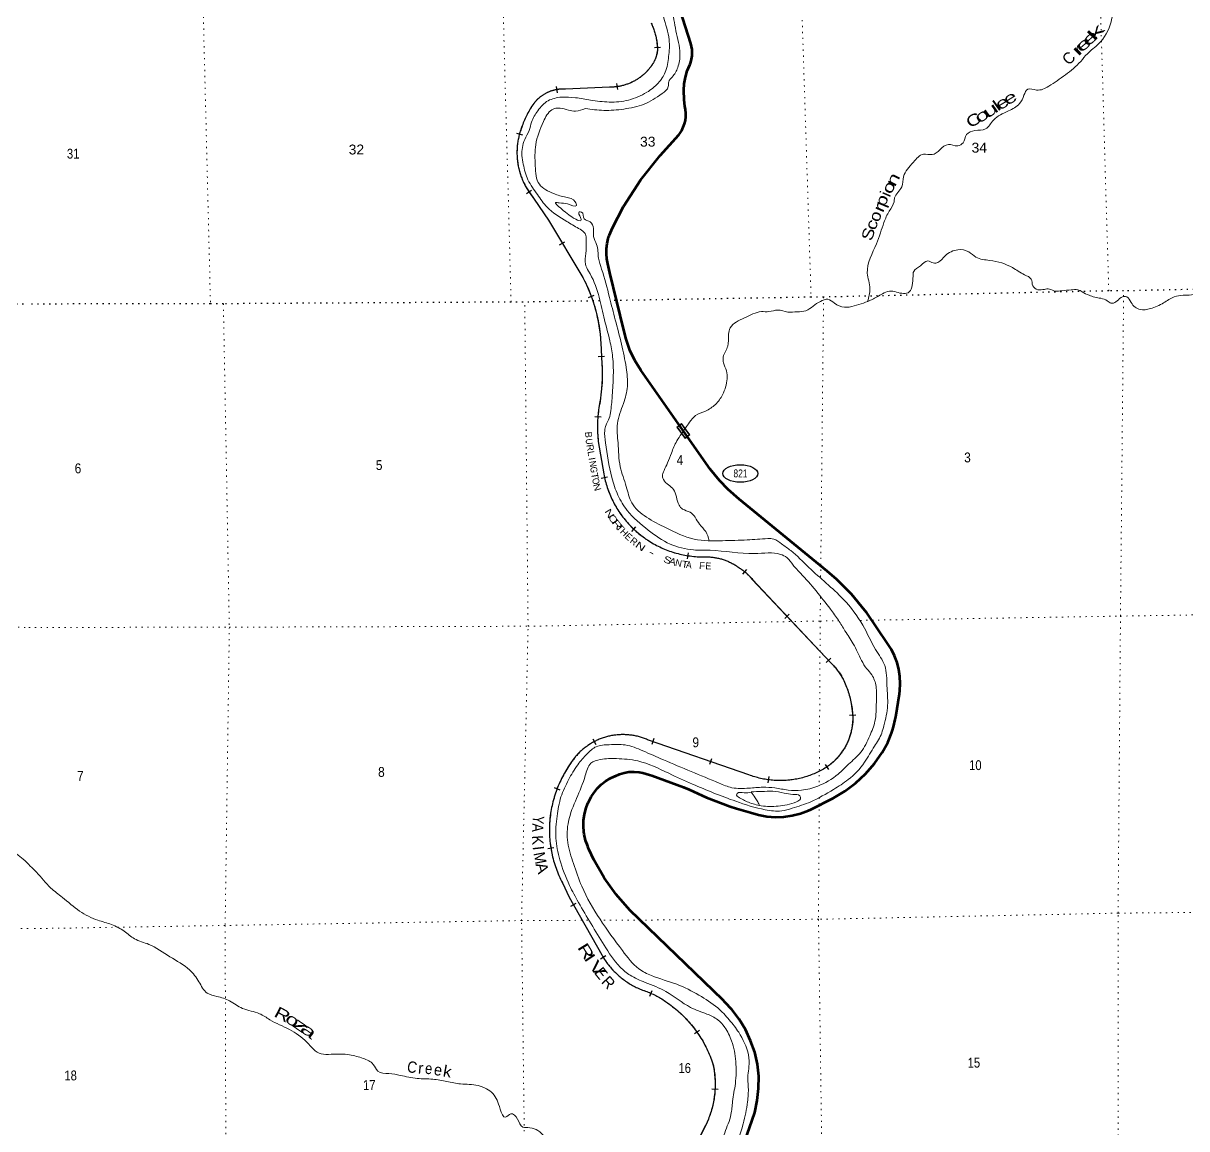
# Model space of a CAD drawing. Header units: feet. Extents: x -6 to 252658, y -374658 to -170635.
# Drawn here: x 125607 to 146217, y -261526 to -241934 of the extents above; entities that cross this region are included whole.
import ezdxf
from ezdxf.enums import TextEntityAlignment as Align

# ---------------------------------------------------------------- set-up
doc = ezdxf.new("R2010")
doc.units = ezdxf.units.FT
doc.header["$LTSCALE"] = 70
doc.linetypes.add('DOTTED', pattern=[1.5, 0.3, -1.2])
for name, color, linetype, lineweight in [('17', 7, 'Continuous', 25), ('23', 7, 'Continuous', 70), ('34', 7, 'Continuous', 25), ('39', 7, 'Continuous', 13), ('59', 7, 'Continuous', 13), ('6', 7, 'DOTTED', 25), ('7', 7, 'DOTTED', 13)]:
    doc.layers.add(name, color=color, linetype=linetype, lineweight=lineweight)
doc.layers.add('41', color=7, linetype='Continuous')

msp = doc.modelspace()

# ---------------------------------------------------------------- linework, layer by layer
at = {"layer": '17'}
msp.add_ellipse((138309.39, -249914.05), major_axis=(-309.24, 1), ratio=0.500121, dxfattribs=at)
at = {"layer": '23'}
for points in [[(141135.39, -253762.91), (141142.83, -253637.07), (141137.08, -253511.14), (141118.2, -253386.51), (141086.39, -253264.53), (141042.01, -253146.55), (140985.53, -253033.85), (140917.59, -252927.67), (140547.65, -252384.89), (140516.11, -252341.64), (140280.92, -252052.73), (140016.83, -251790), (139847.65, -251647.68), (138288.24, -250369.05), (138095.98, -250197.01), (137937.97, -250037.8), (137772.95, -249835.53), (137373.14, -249263.8), (136546.46, -248081.63), (136441.04, -247908.79), (136354.26, -247725.89), (136287.08, -247534.91), (136247.28, -247374.5), (135998.06, -246356.63), (135962.38, -246200.45), (135944.84, -246110.7), (135936.78, -246019.6), (135938.29, -245928.17), (135949.34, -245837.39), (135969.11, -245751.34), (135976.38, -245726.39), (135985.27, -245701.34), (135991.73, -245683.12), (136046.53, -245557.3), (136241.41, -245180.99), (136541.11, -244713.58), (136888.03, -244280.07), (137220.91, -243913.85), (137238.4, -243889.66), (137271.69, -243835.25), (137299.12, -243777.66), (137320.37, -243717.53), (137335.22, -243655.5), (137343.51, -243592.25), (137345.14, -243528.49), (137340.09, -243464.91), (137328.43, -243402.2), (137315.21, -243289.44), (137308.51, -243123.09), (137316.91, -243006.07), (137337.49, -242890.58), (137370.04, -242777.87), (137414.19, -242669.18), (137417.77, -242661.61), (137431.8, -242623.59), (137446.45, -242569.29), (137455.34, -242513.76), (137458.38, -242457.61), (137455.53, -242401.44), (137446.82, -242345.88), (137432.36, -242291.54), (137144.09, -241383.54)], [(138111.05, -262544.08), (138564.53, -261236), (138609.82, -261027.26), (138633.42, -260812.66), (138634.45, -260596.77), (138612.91, -260381.96), (138563.24, -260171.06), (138491.81, -259966.51), (138399.38, -259770.55), (138286.97, -259585.32), (138155.82, -259412.86), (138043.44, -259290.44), (137997.64, -259239.39), (136354.35, -257651.13), (136111.06, -257377.84), (135897.67, -257080.62), (135716.51, -256762.72), (135628.07, -256570.6), (135616.49, -256545.44), (135605.78, -256520.6), (135568.65, -256416.52), (135542.52, -256308.81), (135536.66, -256267.44), (135529.65, -256163.28), (135533.57, -256058.95), (135548.37, -255955.6), (135573.89, -255854.37), (135609.85, -255756.36), (135623.55, -255725.2), (135667.28, -255642.35), (135719.43, -255564.52), (135779.42, -255492.57), (135846.61, -255427.29), (135920.26, -255369.39), (135999.56, -255319.5), (136083.63, -255278.18), (136089.78, -255275.26), (136169.46, -255242.88), (136252.09, -255218.99), (136336.76, -255203.88), (136426.08, -255201.13), (136515.2, -255207.73), (136579.58, -255218.42), (136697.6, -255252.08), (136743.66, -255268.95), (137300.97, -255471.41), (137403.6, -255516.11), (137709, -255654.57), (138127.2, -255816.53), (138240.48, -255851.98), (138486.6, -255923.78), (138631.34, -255965.21), (138779.61, -255991.28), (138929.8, -256001.72), (139080.25, -255996.4), (139229.33, -255975.38), (139375.39, -255938.89), (139516.83, -255887.33), (139557.62, -255869.25), (139955.98, -255669.62), (140161.13, -255545.35), (140352.16, -255400.33), (140526.98, -255236.13), (140683.69, -255054.56), (140820.55, -254857.6), (140920.39, -254679.25), (140989.35, -254513.5), (141006.81, -254461.87), (141023.78, -254405.61), (141053.46, -254273.85), (141059.08, -254248.87), (141063.08, -254223.85), (141128.13, -253816.74), (141135.39, -253762.91)]]:
    msp.add_lwpolyline(points, dxfattribs=at)
at = {"layer": '34'}
for p, q in [((136786.87, -242363.06), (136897.22, -242355.53)), ((135044.07, -243056.82), (135063.1, -243165.78)), ((136116.09, -243001.75), (136131.04, -243111.35)), ((134341.85, -243883.95), (134448.47, -243913.39)), ((134520.76, -244953.95), (134612.58, -244892.28)), ((135108.49, -245862.92), (135203.32, -245805.99)), ((135617.09, -246792.32), (135721.21, -246755)), ((135793.83, -247842.47), (135904.28, -247836.45)), ((135731.12, -248901.78), (135841.31, -248911.37)), ((135846.18, -249993.84), (135954.33, -249970.64)), ((136385.07, -250940.49), (136460.41, -250859.5)), ((137373.17, -251426.81), (137390.5, -251317.57)), ((138354.44, -251699.59), (138423.57, -251613.23)), ((139095.28, -252482.52), (139175.84, -252406.73)), ((139831.82, -253261.71), (139912.39, -253185.93)), ((140242.82, -254198.49), (140353.14, -254190.42)), ((135697.65, -254617.62), (135749.9, -254715.12)), ((136775.07, -254611.1), (136738.97, -254715.66)), ((137800.55, -254967.95), (137764.45, -255072.5)), ((139814.15, -255068.86), (139873.34, -255162.3)), ((138811.2, -255285.63), (138796.94, -255395.32)), ((135011.16, -255477.78), (135114.43, -255517.42)), ((134899.12, -256560.26), (135008.37, -256542.92)), ((135303.75, -257582.2), (135400.11, -257527.89)), ((135834.22, -258516.57), (135928.22, -258458.27)), ((136705.08, -259178.28), (136749.53, -259076.99)), ((137494.64, -259841.48), (137585.05, -259777.76)), ((137804.91, -260820.49), (137915.32, -260827.13))]:
    msp.add_line(p, q, dxfattribs=at)
at = {"layer": '34', "lineweight": 13}
for p, q in [((135988.72, -243065.59), (135209.78, -243100.75)), ((135836.68, -247597.52), (135856.88, -247968.24)), ((135792.16, -249345.52), (135888.87, -249921.88)), ((138521.66, -251790.82), (139914.12, -253271.12)), ((138462.92, -255253.26), (136684.44, -254639.17)), ((137695.03, -261462.28), (136649.85, -263483.74))]:
    msp.add_line(p, q, dxfattribs=at)
at = {"layer": '34'}
for points in [[(136730.29, -241934.04), (136738.98, -241952.57), (136747.21, -241971.21), (136755.11, -241990), (136762.86, -242009), (136770.14, -242028.09), (136777.04, -242047.23), (136783.8, -242066.57), (136790.06, -242086.02), (136795.98, -242105.5), (136801.62, -242125.24), (136806.84, -242144.93), (136811.84, -242164.71), (136816.44, -242184.7), (136820.6, -242204.62), (136824.46, -242224.69), (136828.05, -242244.76), (136831.22, -242265.03), (136834.08, -242285.19), (136836.51, -242305.56), (136838.63, -242325.81), (136840.44, -242346.21), (136841.82, -242366.55), (136842.84, -242386.94), (136843.39, -242400.98), (136842.47, -242410.93), (136841.33, -242420.74), (136840.02, -242430.53), (136838.6, -242440.37), (136836.96, -242450.13), (136835.15, -242459.81), (136833.22, -242469.55), (136831.08, -242479.21), (136828.76, -242488.8), (136826.28, -242498.43), (136823.63, -242507.94), (136820.87, -242517.43), (136817.88, -242526.91), (136814.73, -242536.25), (136811.43, -242545.58), (136808, -242554.85), (136804.36, -242564.1), (136800.6, -242573.21), (136796.62, -242582.32), (136792.54, -242591.3), (136788.29, -242600.27), (136783.88, -242609.11), (136779.31, -242617.87), (136774.63, -242626.57), (136769.72, -242635.19), (136764.71, -242643.75)], [(136764.71, -242643.75), (136763.77, -242645.29), (136757.75, -242654.81), (136749.11, -242667.91), (136740.19, -242680.91), (136731.19, -242693.75), (136721.82, -242706.39), (136712.29, -242718.85), (136702.57, -242731.21), (136692.68, -242743.31), (136682.43, -242755.3), (136672.09, -242767.13), (136661.49, -242778.67), (136650.8, -242790.12), (136639.74, -242801.39), (136628.61, -242812.38), (136617.3, -242823.2), (136605.71, -242833.92), (136593.96, -242844.27), (136582.12, -242854.54), (136570, -242864.54), (136557.72, -242874.44), (136545.34, -242883.97), (136532.69, -242893.33), (136519.97, -242902.5), (136507.05, -242911.5), (136493.98, -242920.13), (136480.71, -242928.67), (136467.37, -242936.93), (136453.85, -242944.92), (136440.24, -242952.65), (136426.46, -242960.18), (136412.58, -242967.54), (136398.53, -242974.53), (136384.39, -242981.35), (136370.09, -242987.89), (136355.69, -242994.25), (136341.2, -243000.25), (136326.63, -243006.07), (136311.97, -243011.62), (136297.15, -243016.89), (136282.32, -243021.9), (136267.31, -243026.72), (136252.31, -243031.18), (136237.13, -243035.46), (136221.95, -243039.38), (136206.7, -243043.12), (136191.44, -243046.59), (136176.01, -243049.78), (136160.58, -243052.62), (136145.16, -243055.28), (136129.55, -243057.66), (136114.05, -243059.78), (136098.45, -243061.62), (136082.77, -243063.1), (136067.2, -243064.41), (136051.52, -243065.44), (136035.77, -243066.11), (136020.11, -243066.6), (136004.45, -243066.84), (135988.73, -243066.7), (135209.77, -243101.86), (135198.38, -243101.18), (135187.12, -243100.76), (135175.83, -243100.55), (135164.48, -243100.47), (135153.17, -243100.63), (135141.92, -243101), (135130.59, -243101.49), (135119.31, -243102.25), (135108.09, -243103.21), (135096.78, -243104.36), (135085.58, -243105.71), (135074.39, -243107.18), (135063.17, -243108.92), (135052.08, -243110.86), (135040.97, -243112.98), (135029.92, -243115.25), (135018.85, -243117.78), (135007.9, -243120.44), (134996.93, -243123.36), (134986.08, -243126.42), (134975.22, -243129.67), (134964.48, -243133.12), (134953.79, -243136.77), (134943.16, -243140.56), (134932.57, -243144.61), (134922.04, -243148.79), (134911.63, -243153.18), (134901.27, -243157.7), (134891.03, -243162.48), (134880.84, -243167.4), (134870.77, -243172.45), (134860.76, -243177.71), (134850.85, -243183.16), (134841.01, -243188.83), (134831.29, -243194.55), (134821.67, -243200.54), (134812.19, -243206.68), (134802.75, -243212.95), (134793.51, -243219.35)], [(134793.51, -243219.35), (134784.31, -243226.02), (134775.24, -243232.77), (134766.35, -243239.72), (134757.51, -243246.74), (134748.8, -243254.02), (134740.26, -243261.39), (134731.85, -243268.89), (134723.5, -243276.58), (134715.39, -243284.43), (134707.35, -243292.35), (134699.48, -243300.48), (134691.66, -243308.72), (134684.12, -243317.06), (134676.68, -243325.6), (134669.36, -243334.21), (134662.17, -243342.96), (134655.22, -243351.86), (134653.08, -243354.62), (134649.88, -243359.09), (134633.87, -243381.97), (134618.46, -243405.04), (134603.31, -243428.38), (134588.61, -243451.85), (134574.26, -243475.78), (134560.52, -243499.91), (134547.08, -243524.16), (134533.99, -243548.84), (134521.41, -243573.54), (134509.23, -243598.53), (134497.61, -243623.87), (134486.32, -243649.16), (134475.46, -243674.75), (134465.14, -243700.7), (134455.18, -243726.6), (134445.66, -243752.64), (134436.7, -243779.07), (134433.13, -243788.16), (134425.69, -243808.49), (134418.59, -243828.91), (134411.73, -243849.46), (134405.32, -243870), (134399.28, -243890.88), (134393.53, -243911.73), (134388.28, -243932.68), (134383.22, -243953.66), (134378.63, -243974.9), (134374.43, -243996.04), (134370.56, -244017.25), (134367.01, -244038.69), (134364, -244060.07), (134361.18, -244081.48), (134358.87, -244102.98), (134356.79, -244124.62), (134355.2, -244146.08), (134354.02, -244167.71), (134353.11, -244189.3), (134352.55, -244210.96), (134352.55, -244232.54), (134352.78, -244254.26), (134353.38, -244275.88), (134354.44, -244297.48), (134355.87, -244318.99), (134357.65, -244340.57), (134359.71, -244362.1), (134362.31, -244383.55), (134365.18, -244404.97), (134368.5, -244426.39), (134372.1, -244447.77), (134376.17, -244468.97), (134380.53, -244490.14), (134385.26, -244511.2), (134390.43, -244532.25), (134395.92, -244553.11), (134401.74, -244574.02), (134407.98, -244594.66), (134414.56, -244615.36), (134421.54, -244635.77), (134428.82, -244656.17), (134436.39, -244676.34), (134444.4, -244696.51), (134452.84, -244716.4), (134461.47, -244736.15), (134470.55, -244755.91), (134479.87, -244775.35), (134489.56, -244794.67), (134499.74, -244813.83), (134510.06, -244832.75), (134520.75, -244851.55), (134531.91, -244870.18), (134543.22, -244888.57), (134554.83, -244906.75), (134566.91, -244924.75), (134656.48, -245051.43), (134911.92, -245424.36), (135521.1, -246439.1), (135527.86, -246451.99), (135550.03, -246496.5), (135571.65, -246541.34), (135592.43, -246586.51), (135612.37, -246632.28)], [(135612.38, -246632.29), (135631.47, -246678.11), (135650.03, -246724.54), (135667.45, -246771.04), (135684.33, -246818.13), (135700.07, -246865.28), (135715.26, -246912.75), (135729.58, -246960.27), (135743.1, -247008.41), (135755.46, -247056.61), (135767.26, -247104.83), (135778.23, -247153.68), (135788.33, -247202.29), (135797.6, -247251.23), (135805.74, -247300.52), (135813.29, -247349.56), (135820.01, -247398.93), (135825.6, -247448.64), (135830.6, -247498.09), (135834.75, -247547.61), (135837.77, -247597.46), (135857.97, -247968.19), (135860.73, -248023.66), (135862.21, -248078.89), (135862.75, -248134.18), (135862.65, -248189.82), (135861.28, -248245.21), (135858.94, -248300.34), (135855.98, -248355.82), (135851.74, -248411.06), (135846.53, -248466.03), (135840.39, -248521.37), (135833.25, -248576.12), (135825.49, -248630.91), (135818.3, -248674.29), (135811.26, -248710.91), (135805.1, -248747.46), (135799.56, -248784.14), (135794.42, -248821.11), (135790.13, -248858.03), (135786.52, -248894.88), (135783.29, -248932.01), (135780.93, -248969.09), (135779.24, -249006.11), (135778.13, -249043.45), (135777.75, -249080.49), (135777.76, -249117.62), (135778.62, -249154.91), (135780.19, -249191.91), (135782.39, -249229.03), (135785.04, -249266.03), (135788.53, -249303.19), (135792.53, -249340.02), (135793.24, -249345.36), (135889.95, -249921.69), (135895.83, -249952.56), (135902.39, -249983.12), (135909.48, -250013.59), (135916.95, -250044.16), (135925.09, -250074.43), (135933.74, -250104.43), (135942.76, -250134.54), (135952.47, -250164.34), (135962.67, -250193.86), (135973.43, -250223.47), (135984.66, -250252.62), (135996.24, -250281.71), (136008.52, -250310.67), (136021.28, -250339.17), (136034.56, -250367.58), (136048.16, -250395.75), (136062.46, -250423.79), (136077.06, -250451.4), (136092.36, -250478.89), (136107.95, -250505.96), (136124.07, -250532.93), (136140.65, -250559.45), (136157.74, -250585.7), (136175.14, -250611.7), (136193.22, -250637.41), (136211.61, -250662.86), (136230.48, -250687.87), (136249.66, -250712.62), (136269.47, -250736.9), (136289.62, -250760.94), (136310.05, -250784.56), (136330.98, -250807.9), (136352.37, -250830.8), (136374.26, -250853.42), (136396.27, -250875.65), (136418.91, -250897.4), (136441.84, -250918.73), (136465.1, -250939.82), (136488.6, -250960.32), (136512.77, -250980.51), (136537.07, -251000.3), (136561.8, -251019.48), (136586.66, -251038.44), (136612.16, -251056.93), (136637.76, -251074.85), (136663.63, -251092.35)], [(136663.63, -251092.35), (136690.01, -251109.57), (136716.6, -251126.03), (136743.33, -251142.27), (136770.51, -251157.89), (136798, -251173.27), (136825.54, -251187.9), (136853.55, -251202.09), (136881.66, -251215.89), (136910.06, -251229.27), (136938.68, -251241.88), (136967.63, -251254.25), (136996.65, -251266.05), (137025.93, -251277.26), (137055.29, -251287.92), (137084.94, -251298.14), (137114.7, -251307.99), (137144.68, -251317.06), (137174.77, -251325.75), (137205.11, -251333.84), (137235.57, -251341.55), (137266.07, -251348.51), (137296.7, -251355.1), (137327.39, -251361.11), (137358.34, -251366.54), (137389.19, -251371.44), (137420.33, -251375.91), (137451.34, -251379.68), (137482.63, -251383.03), (137513.8, -251385.68), (137545.09, -251387.94), (137576.27, -251389.67), (137607.69, -251390.8), (137639.01, -251391.23), (137662.65, -251391.34), (137665.81, -251391.21), (137682.98, -251390.77), (137700.27, -251390.66), (137717.52, -251390.79), (137734.81, -251391.19), (137752.02, -251392.02), (137769.33, -251393.04), (137786.54, -251394.37), (137803.73, -251396.05), (137820.82, -251398.02), (137837.95, -251400.29), (137855.04, -251402.76), (137872.04, -251405.66), (137889.01, -251408.79), (137905.95, -251412.27), (137922.86, -251415.96), (137939.61, -251420.04), (137956.32, -251424.33), (137972.93, -251428.92), (137989.52, -251433.86), (138005.92, -251439.05), (138022.37, -251444.5), (138038.58, -251450.28), (138054.83, -251456.34), (138070.84, -251462.71), (138086.81, -251469.28), (138102.6, -251476.11), (138118.38, -251483.29), (138133.91, -251490.78), (138149.32, -251498.43), (138164.72, -251506.44), (138179.85, -251514.63), (138194.89, -251523.11), (138209.77, -251531.97), (138224.45, -251540.92), (138239.03, -251550.18), (138253.45, -251559.8), (138267.66, -251569.53), (138281.71, -251579.5), (138295.56, -251589.81), (138309.78, -251598.97), (138323.75, -251608.42), (138337.56, -251618.12), (138351.35, -251628.03), (138364.86, -251638.22), (138378.11, -251648.6), (138391.35, -251659.2), (138404.3, -251670.08), (138417.01, -251681.14), (138429.66, -251692.5), (138441.97, -251704.01), (138454.18, -251715.68), (138466.2, -251727.67), (138477.88, -251739.82), (138489.41, -251752.19), (138500.76, -251764.68), (138511.9, -251777.51), (138522.48, -251790.09), (139914.9, -253270.36), (139929.95, -253285.38), (139944.59, -253300.67), (139958.96, -253316.22), (139973.25, -253332.04), (139987.11, -253348.11), (140000.63, -253364.36), (140014.07, -253380.86)], [(140014.07, -253380.86), (140027.08, -253397.63), (140039.75, -253414.57), (140052.24, -253431.86), (140064.31, -253449.22), (140076.2, -253466.78), (140087.76, -253484.67), (140098.89, -253502.65), (140109.75, -253520.9), (140120.36, -253539.22), (140130.63, -253557.9), (140131.42, -253559.36), (140143.57, -253585.28), (140156.27, -253613.13), (140168.29, -253641.19), (140179.76, -253669.37), (140190.86, -253697.96), (140201.35, -253726.52), (140211.53, -253755.26), (140221.1, -253784.36), (140230.06, -253813.43), (140238.55, -253842.76), (140246.66, -253872.12), (140254.16, -253901.84), (140261.2, -253931.44), (140267.62, -253961.4), (140273.57, -253991.23), (140279.06, -254021.34), (140283.93, -254051.41), (140288.25, -254081.6), (140292.19, -254111.82), (140295.44, -254142.24), (140298.29, -254172.69), (140300.51, -254203.11), (140302.35, -254233.56), (140303.3, -254259.36), (140302.95, -254271.23), (140302.03, -254290.19), (140300.88, -254309.04), (140299.29, -254327.83), (140297.54, -254346.6), (140295.32, -254365.46), (140292.81, -254384.12), (140290, -254402.74), (140286.87, -254421.46), (140283.3, -254439.97), (140279.58, -254458.45), (140275.42, -254476.88), (140271, -254495.34), (140266.25, -254513.53), (140261.09, -254531.74), (140255.74, -254549.84), (140250.07, -254567.9), (140243.96, -254585.74), (140237.63, -254603.61), (140231.01, -254621.3), (140224.02, -254638.86), (140216.76, -254656.23), (140209.18, -254673.54), (140201.39, -254690.75), (140193.17, -254707.75), (140184.73, -254724.64), (140175.93, -254741.39), (140166.91, -254758.04), (140157.54, -254774.41), (140147.96, -254790.67), (140138.09, -254806.74), (140127.86, -254822.67), (140117.43, -254838.34), (140106.69, -254853.98), (140095.69, -254869.26), (140084.4, -254884.51), (140072.85, -254899.4), (140061.08, -254914.19), (140049.11, -254928.72), (140036.77, -254943.12), (140024.18, -254957.17), (140011.46, -254971.05), (139998.37, -254984.8), (139985.16, -254998.22), (139971.68, -255011.46), (139957.84, -255024.4), (139943.98, -255037.11), (139929.82, -255049.63), (139915.32, -255061.87), (139900.78, -255073.86), (139886.04, -255085.6), (139870.93, -255097.07), (139852.44, -255109.24), (139829.77, -255123.61), (139806.86, -255137.72), (139783.82, -255151.28), (139760.28, -255164.49), (139736.69, -255177.35), (139712.84, -255189.61), (139688.91, -255201.67), (139664.51, -255213.23), (139640.13, -255224.3), (139615.58, -255234.98), (139590.64, -255245.34), (139565.65, -255255.01)], [(135640.98, -254713.42), (135624.92, -254723.81), (135609.09, -254734.54), (135593.5, -254745.5), (135585.32, -254751.37), (135573.85, -254759.66), (135559.04, -254770.81), (135544.52, -254782.13), (135530.05, -254793.75), (135515.94, -254805.58), (135501.89, -254817.71), (135488.21, -254830.07), (135474.63, -254842.64), (135461.33, -254855.37), (135448.19, -254868.46), (135435.4, -254881.76), (135422.78, -254895.19), (135410.33, -254908.97), (135398.19, -254922.82), (135386.27, -254936.94), (135374.65, -254951.38), (135363.26, -254965.84), (135352.08, -254980.56), (135341.2, -254995.59), (135330.56, -255010.66), (135320.19, -255025.89), (135310.1, -255041.47), (135305.5, -255047.93), (135285.16, -255076.95), (135265.59, -255106.18), (135246.3, -255135.91), (135227.78, -255165.88), (135209.59, -255196.15), (135191.99, -255226.61), (135174.85, -255257.61), (135158.49, -255288.84), (135142.52, -255320.19), (135127.02, -255352.1), (135112.16, -255383.98), (135097.82, -255416.23), (135084.19, -255448.9), (135071.02, -255481.5), (135058.37, -255514.45), (135046.43, -255547.83), (135034.94, -255581.13), (135024.03, -255614.6), (135013.85, -255648.5), (135008.94, -255664.96), (134999.23, -255698.96), (134990.41, -255732.96), (134981.87, -255767.02), (134974.13, -255801.34), (134966.77, -255835.93), (134960.22, -255870.32), (134954.3, -255905.06), (134948.83, -255939.8), (134943.91, -255974.68), (134939.89, -256009.57), (134936.23, -256044.72), (134933.2, -256079.77), (134930.9, -256114.89), (134929.22, -256149.9), (134928.09, -256185.09), (134927.42, -256220.27), (134927.64, -256255.43), (134928.31, -256290.58), (134929.71, -256325.81), (134931.56, -256361.03), (134934.21, -256396.06), (134937.32, -256431.09), (134941.05, -256466), (134945.51, -256500.99), (134950.5, -256535.7), (134956.04, -256570.58), (134962.29, -256605.08), (134969.08, -256639.76), (134976.6, -256674.06), (134984.55, -256708.36), (134993.05, -256742.37), (135002.27, -256776.46), (135012.2, -256810.17), (135022.49, -256843.7), (135033.51, -256877.3), (135044.96, -256910.45), (135057.04, -256943.49), (135069.94, -256976.33), (135083.09, -257008.81), (135096.88, -257041.19), (135111.47, -257073.38), (135126.33, -257105.19), (135141.72, -257136.72), (135157.93, -257168.09), (135279.67, -257422.98), (135855.62, -258444.84), (135867.65, -258466.09), (135880.08, -258486.94), (135892.9, -258507.6), (135906.02, -258528.23), (135919.55, -258548.47), (135933.39, -258568.38), (135947.53, -258588.29)], [(139565.65, -255255.01), (139540.57, -255264.5), (139515.21, -255273.38), (139489.64, -255282.01), (139464.12, -255290.01), (139438.31, -255297.55), (139412.45, -255304.76), (139386.41, -255311.56), (139360.31, -255317.68), (139333.97, -255323.54), (139307.66, -255328.92), (139281.23, -255333.76), (139254.83, -255338.11), (139228.24, -255342.06), (139201.62, -255345.68), (139174.93, -255348.61), (139148.21, -255351.19), (139121.37, -255353.23), (139094.49, -255354.93), (139067.69, -255356), (139040.86, -255356.72), (139014.05, -255356.97), (138987.12, -255356.66), (138960.37, -255355.93), (138933.43, -255354.8), (138906.7, -255353.1), (138879.81, -255351), (138853.13, -255348.33), (138826.42, -255345.31), (138799.88, -255341.85), (138773.21, -255337.87), (138746.77, -255333.3), (138720.45, -255328.44), (138693.99, -255323.05), (138667.84, -255317.29), (138641.72, -255311.02), (138615.67, -255304.14), (138589.88, -255297.02), (138564.11, -255289.42), (138538.42, -255281.18), (138512.99, -255272.72), (138487.72, -255263.82), (138462.54, -255254.3), (136684.03, -254640.2), (136666.49, -254632.33), (136648.92, -254624.93), (136631.2, -254617.83), (136613.29, -254610.88), (136595.31, -254604.37), (136577.28, -254598.21), (136559.07, -254592.2), (136540.78, -254586.64), (136522.45, -254581.43), (136503.89, -254576.46), (136485.39, -254571.89), (136466.8, -254567.52), (136448.02, -254563.54), (136429.31, -254559.96), (136410.45, -254556.67), (136391.62, -254553.62), (136372.6, -254550.99), (136353.68, -254548.63), (136334.59, -254546.68), (136315.61, -254545.01), (136296.49, -254543.65), (136277.43, -254542.67), (136258.33, -254542.04), (136239.25, -254541.67), (136220.08, -254541.72), (136200.91, -254542.02), (136181.82, -254542.71), (136162.73, -254543.65), (136143.67, -254545.08), (136124.61, -254546.76), (136105.66, -254548.72), (136086.67, -254551.03), (136067.75, -254553.72), (136048.78, -254556.77), (136029.98, -254560.01), (136011.19, -254563.72), (135992.5, -254567.74), (135973.83, -254572), (135955.37, -254576.59), (135936.82, -254581.62), (135918.43, -254586.85), (135900.21, -254592.51), (135882.02, -254598.33), (135863.87, -254604.62), (135845.97, -254611.16), (135828.18, -254617.98), (135810.35, -254625.15), (135792.82, -254632.7), (135775.35, -254640.4), (135758.05, -254648.53), (135740.74, -254656.9), (135723.81, -254665.56), (135706.93, -254674.6), (135690.19, -254683.84), (135673.58, -254693.36), (135657.27, -254703.27), (135640.97, -254713.43)], [(135947.53, -258588.29), (135962.1, -258607.79), (135976.96, -258626.97), (135992.26, -258646.07), (136007.79, -258664.73), (136023.55, -258683.24), (136039.81, -258701.49), (136056.3, -258719.27), (136073.14, -258736.87), (136090.17, -258754.21), (136107.69, -258771.26), (136125.3, -258787.95), (136143.42, -258804.35), (136161.64, -258820.38), (136180.21, -258836.21), (136199.02, -258851.59), (136218.13, -258866.65), (136237.41, -258881.44), (136257.12, -258895.84), (136277, -258909.98), (136297.11, -258923.68), (136317.39, -258937.12), (136338.02, -258950.04), (136358.84, -258962.71), (136379.75, -258974.99), (136400.98, -258986.95), (136422.42, -258998.46), (136444.16, -259009.65), (136465.88, -259020.53), (136487.96, -259030.89), (136510.15, -259040.86), (136532.51, -259050.58), (136554.91, -259059.8), (136577.74, -259068.63), (136600.55, -259077.15), (136603.07, -259078.02), (136604.4, -259078.46), (136627.89, -259086.47), (136651.44, -259094.87), (136674.62, -259103.72), (136697.86, -259112.98), (136720.75, -259122.69), (136743.57, -259132.7), (136766.12, -259143.05), (136788.63, -259153.92), (136810.8, -259165.23), (136832.78, -259176.77), (136854.72, -259188.81), (136876.29, -259201.1), (136897.7, -259213.84), (136918.86, -259227.09), (136939.75, -259240.48), (136960.48, -259254.3), (136980.96, -259268.66), (137001.15, -259283.15), (137021.09, -259297.97), (137040.75, -259313.31), (137052.2, -259321.47), (137081.31, -259342.37), (137110.09, -259364.01), (137138.24, -259386.05), (137166.13, -259408.66), (137193.67, -259431.56), (137220.86, -259455.19), (137247.52, -259479.04), (137273.83, -259503.64), (137299.59, -259528.43), (137325.11, -259553.79), (137349.99, -259579.55), (137374.43, -259605.77), (137398.52, -259632.28), (137422.07, -259659.47), (137445.27, -259686.94), (137467.83, -259714.8), (137490.05, -259742.95), (137511.55, -259771.68), (137532.69, -259800.7), (137553.29, -259829.93), (137573.44, -259859.63), (137592.96, -259889.72), (137612.05, -259920.29), (137630.67, -259950.87), (137648.58, -259982.03), (137665.94, -260013.41), (137682.95, -260045.06), (137699.23, -260076.84), (137714.98, -260109.28), (137730.27, -260141.74), (137744.74, -260174.5), (137758.94, -260207.37), (137772.43, -260240.81), (137785.26, -260274.19), (137797.56, -260307.78), (137809.41, -260341.84), (137820.34, -260375.92), (137831.01, -260410.12), (137835.7, -260426.27), (137839.44, -260446.85), (137844.3, -260475.46), (137848.42, -260504.08), (137852.26, -260532.93)], [(137852.26, -260532.93), (137855.57, -260561.7), (137858.28, -260590.56), (137860.48, -260619.35), (137862.23, -260648.28), (137863.61, -260677.23), (137864.24, -260706.18), (137864.52, -260735.13), (137864.19, -260764.15), (137863.49, -260793.19), (137862.12, -260822.08), (137860.39, -260850.98), (137858.13, -260879.81), (137855.28, -260908.71), (137851.98, -260937.4), (137848.23, -260966.24), (137843.89, -260994.79), (137839.11, -261023.5), (137833.73, -261051.91), (137827.98, -261080.31), (137821.78, -261108.51), (137814.99, -261136.78), (137807.6, -261164.77), (137799.91, -261192.61), (137791.63, -261220.53), (137782.98, -261248.07), (137773.8, -261275.56), (137763.96, -261302.89), (137753.88, -261329.93), (137743.29, -261356.91), (137732.04, -261383.74), (137720.55, -261410.27), (137708.61, -261436.59), (137696.01, -261462.78), (136650.81, -263484.28)]]:
    msp.add_lwpolyline(points, dxfattribs=at)
at = {"layer": '34', "lineweight": 13}
for points in [[(134566.01, -244925.37), (134655.58, -245052.05), (134911, -245424.95), (135520.15, -246439.63)], [(135156.95, -257168.57), (135278.7, -257423.48), (135854.67, -258445.38)]]:
    msp.add_lwpolyline(points, dxfattribs=at)
for centre, radius, start, end in [((135673.43, -242437.19), 1169.42, 1.77586, 25.4593), ((136278.45, -242352), 565.96, 328.85611, 355.03839), ((136001.69, -242167.09), 898.59, 269.17293, 327.89198), ((135167.56, -243748.28), 648.91, 86.26916, 142.57864), ((135948.15, -244282.2), 1594.09, 144.38731, 161.58714), ((135591.73, -244228.02), 1240.32, 158.75987, 214.21016), ((132988, -247754.04), 2852.98, 3.1451, 27.43346), ((132688.71, -248144.26), 3173.06, 350.38799, 3.18015), ((137907.21, -249088.27), 2130.64, 168.79054, 186.93451), ((137655.86, -249595.59), 1796.86, 190.46221, 270.21759), ((137700.26, -252379.84), 988.12, 52.99869, 92.17957), ((137775.73, -252407.45), 967.81, 39.57932, 57.55546), ((139060.8, -254135.83), 1214.86, 28.30188, 45.3801), ((138555.44, -254317.43), 1747.73, 1.90431, 25.68784), ((139221.3, -254231.34), 1081.26, 306.88581, 358.51525), ((136229.94, -255637.23), 1096.67, 65.51613, 126.04168), ((136202.06, -255612.06), 1059.95, 125.62366, 147.39094), ((136953.91, -256219.5), 2023.44, 144.3734, 163.59931), ((139015.15, -253817.78), 1538.03, 248.9581, 303.77974), ((136943.43, -256232.16), 2017.02, 163.17028, 207.6619), ((137073.59, -257764.83), 1396.03, 209.17546, 250.28806), ((136156.53, -260433.4), 1425.95, 51.71054, 71.76561), ((135860.59, -260996.64), 2054.73, 16.10935, 54.96716), ((136204.45, -260734.09), 1658.94, 333.9632, 10.68464)]:
    msp.add_arc(centre, radius, start, end, dxfattribs=at)
at = {"layer": '39'}
for points in [[(127044.8, -228742.28), (127210.11, -228921.96), (127391.72, -229031.61), (127597.64, -229175.34), (127771.11, -229268.94), (127890.17, -229342.72), (128068.16, -229528.89), (128278.15, -229680.64), (128451.72, -229792.36), (128625.12, -229871.86), (128852.78, -229943.01), (129046.1, -229986.17), (129305.86, -230043.03), (129511.34, -230104.24), (129735.34, -230243.84), (129947.21, -230371.43), (130130.89, -230493.15), (130236.09, -230607.27), (130333.45, -230759.68), (130435.2, -230982.52), (130581.43, -231247.36), (130804.72, -231630.52), (130944.86, -231885.34), (131081.54, -232244.85), (131114.84, -232456.01), (131083.71, -232651.44), (130985.07, -233014.32), (130902.07, -233290.57), (130844.98, -233522.38), (130807.44, -233649.41), (130807.98, -233750.05), (130766.32, -233858.98), (130710.45, -233941.83), (130669.07, -234103.1), (130513.93, -234430.09), (130410.42, -234631.97), (130262.6, -234824.05), (130113.06, -235068.48), (130015.35, -235228.06), (129906.2, -235423.86), (129820.31, -235615.66), (129830.96, -235726.31), (129817.41, -235827.03), (129808.36, -236014.28), (129841.62, -236217.38), (129925.02, -236392.02), (130038.42, -236536.28), (130355.37, -236755.86), (130599.29, -236859.11), (130860.91, -236885.77), (131150.45, -236870), (131381.77, -236872.68), (131556.65, -236853.55), (131966.49, -236764.62), (132362.3, -236685.83), (132868.68, -236596.34), (133214.4, -236554.07), (133574.22, -236515.75), (134041.02, -236547.26), (134344.98, -236593.81), (134608.97, -236688.89), (134814.84, -236822.56), (134944.66, -237029.13), (135008.29, -237268.29), (135125.93, -237452.79), (135270.05, -237699.53), (135393.82, -237902.11), (135421.06, -238107.27), (135387.77, -238276.54), (135212.11, -238527.15), (135072.37, -238723.21), (134918.94, -238993.83), (134735.15, -239228.38), (134617.45, -239410.23), (134536.02, -239603.93), (134505.21, -239861.76), (134558.77, -240098.96), (134678.81, -240355.91), (134849.32, -240648.8), (135065.47, -240824.68), (135295.28, -240921.97), (135647.66, -240996.41), (136134.87, -241084.16), (136435.09, -241183.06), (136677.04, -241294.38), (136830.82, -241466.59), (136945.32, -241816.16), (137048.08, -242228.2), (137039.61, -242526.16), (136978.73, -242802.27), (136855.07, -242996.22), (136652.79, -243158.43), (136327.68, -243295.18), (135985.95, -243331.38), (135657.91, -243295.04), (135388.17, -243254.34), (135140.71, -243241.68)], [(127506.67, -228739.48), (127735.42, -228987.35), (128020.4, -229247.36), (128278.84, -229433.06), (128478.62, -229556.7), (128730.6, -229661.91), (129018.81, -229772.96), (129232.22, -229811.98), (129407.45, -229857.26), (129772.42, -230030.26), (130099.34, -230233.67), (130337.97, -230475.84), (130480.06, -230718.57), (130600.28, -231009.74), (130732.21, -231234.41), (130908.4, -231460.84), (131015.76, -231603.13), (131105.02, -231745.53), (131168.5, -231956.51), (131240.27, -232213.74), (131264.05, -232525.59), (131257.25, -232759.12), (131212.96, -233127.73), (131160.06, -233391.73), (131067.23, -233710.3), (130916.55, -234119.78), (130811.84, -234331.96), (130693.48, -234531.7), (130519.88, -234792.37), (130350.54, -235095.28), (130260.93, -235264.88), (130186.85, -235327.71), (130165.23, -235422.44), (130099.55, -235553.65), (130052.31, -235747.16), (130037.09, -235910.29), (130068.36, -236115.42), (130165.93, -236308.09), (130402.14, -236473.79), (130718.64, -236608.82), (131008.71, -236691.68), (131239.99, -236688.32), (131545.46, -236640.25), (132011.16, -236466.46), (132504.96, -236282.43), (132892.49, -236159.41), (133188.2, -236167.76), (133351.43, -236225.18), (133391.86, -236263.19), (133371.91, -236293.5), (133466.65, -236333.21), (133683.84, -236327.92), (133842.48, -236278.69), (134003.55, -236309.96), (134317.74, -236388.65), (134730.65, -236498.97), (134948.58, -236632.57), (135033.69, -236750.84), (135096.89, -236909.48), (135176.31, -237094.21), (135324.28, -237308.72), (135488.36, -237525.16), (135577.91, -237723.91), (135602.65, -237836.49), (135641.08, -237876.52), (135629.97, -238055.73), (135506.92, -238366.43), (135295.11, -238627.31), (135215.91, -238861.27), (135215.07, -239080.67), (135200.25, -239320.29), (135099.06, -239580.53), (134963.35, -239778.58), (134865.46, -239903.95), (134890.34, -240042.69), (134870.82, -240153.51), (134883.56, -240280.25), (135080.25, -240579.02), (135348.7, -240754.59), (135682.97, -240829.14), (136002.95, -240861.5), (136349.41, -240958.12), (136667.86, -241081.07), (136861.66, -241214.81), (136973.28, -241403.37), (137087.38, -241676.45), (137167.92, -242070.5), (137240.48, -242476.68), (137199.53, -242718.46), (137101.88, -242888.11), (137039.97, -242971), (137032.39, -243057.59), (136922.43, -243181.02), (136603.62, -243368.05), (136244.06, -243454.68), (135892.2, -243478.86), (135564.18, -243446.55)], [(140564.71, -246863.67), (140604.2, -246637.88), (140558.99, -246361.99), (140721.81, -245841.28), (140853.93, -245463.36), (140947.18, -245262.42), (141032.25, -245097.68), (141040.55, -245031.29), (141167.96, -244834.49), (141200.82, -244653.47), (141374.7, -244396.45), (141554.19, -244254.18), (141704.95, -244262.75), (141844.01, -244176.69), (141995.17, -244082.62), (142159.94, -244107.35), (142254.65, -244053.34), (142317.52, -243908.65), (142462.56, -243836.69), (142653.69, -243805.16), (142793.01, -243650.67), (143059.03, -243486.56), (143256.56, -243358.43), (143333.53, -243209.77), (143400.28, -243103.33), (143555.04, -243117.95), (143772.44, -243052.29), (144066.77, -242848.03), (144339.1, -242609.47), (144456.23, -242475.03), (144655.95, -242298.61), (144876.58, -241908.92), (144938.1, -241591.14), (145068.08, -241247.43), (145162.03, -240861.32), (145105.06, -240508.91), (145124.63, -240118.53), (145276.75, -239768.85), (145428.99, -239386.98), (145653.51, -239033.53), (145768.93, -238818.58)], [(135140.71, -243241.68), (134903.73, -243307.47), (134721.64, -243483.65), (134612.09, -243685.57), (134568.64, -243834.77), (134489.04, -243996.26), (134440.27, -244278.35), (134464.1, -244433.03), (134547.78, -244708.36), (134715.49, -244971.18), (134887.64, -245193.61), (135232.92, -245445.23), (135444.78, -245570.81), (135539.66, -245636.68), (135572.14, -245692.85), (135576.84, -245819.63), (135573.85, -246012.89), (135564.81, -246204.16), (135621.78, -246326.61), (135796.96, -246740.24), (135889.6, -247140.27), (135998.46, -247562.33), (136046.22, -247843.86), (136039.91, -248546.38), (136009.27, -248836.41), (135975.76, -248963.42), (135929.98, -249054.26), (135906.37, -249153.03), (135921.6, -249368.31), (136031.49, -249985.62), (136141.78, -250298.99), (136304.11, -250567.77), (136678.08, -250917.85), (137065.57, -251165.19), (137478.44, -251267.46), (137772.19, -251274.59), (138558.87, -251333.65), (138804.2, -251322.16), (139019.54, -251347.08), (139138.53, -251406.78), (139243.81, -251537), (139377.34, -251683.16), (139905.69, -252320.18), (140047.52, -252514.61), (140163.16, -252701.13), (140309.22, -252933.78), (140455.6, -253226.8), (140548.91, -253375.21), (140637.98, -253483.39), (140713.48, -253686.25), (140719, -253966.01), (140694.66, -254304.31), (140601.5, -254562.49), (140442.14, -254853.27), (140226.07, -255067.89), (140039.94, -255242.08), (139683.05, -255453.48), (139391.81, -255527.64), (139158.48, -255524.97), (138918.92, -255486.1), (138708.87, -255474.81), (138460.36, -255490.78), (138160.63, -255482.45), (137932.92, -255401.25), (136947.18, -254988.3), (136580.26, -254827.39), (136269.97, -254724.52), (135988.36, -254720.12), (135757.24, -254755.68), (135595.01, -254883.43), (135429.09, -255075.61), (135265.6, -255344.27), (135132.45, -255646.97), (135063.86, -255985.53), (135041.8, -256374.14), (135112.23, -256758.19), (135283.61, -257214.11), (135442.64, -257515.53), (135896.67, -258271.33), (136180.33, -258660.18), (136358.11, -258806.08), (136622.27, -258933.37), (136991.2, -259094.27), (137427.15, -259375.55), (137717.41, -259494.64), (137909.02, -259594.17), (138034.45, -259730.32), (138154.39, -259969.15), (138228.75, -260335.06), (138220.78, -260725.6), (138172.18, -261041.9), (138143.26, -261275.56), (138032.33, -261596.25), (137782.88, -262342.45), (137699.26, -262501.96), (137605.64, -262673.59), (137498.73, -262992.24)], [(135564.18, -243446.55), (135389.44, -243491.84), (135262.63, -243474.47), (135115.61, -243437.07), (134972.97, -243468.1), (134821.22, -243676.3), (134684.63, -244087.72), (134676.58, -244464.17), (134748.7, -244787.82), (135005.03, -244953.4), (135220.59, -245018.57), (135385.94, -245098.13), (135404.4, -245166.46), (135249.38, -245137.16), (135102.46, -245119.9), (135036.04, -245112.23), (135129.11, -245214.35), (135272.52, -245328.25), (135393.63, -245408.06), (135486.26, -245429.67), (135477.94, -245377.38), (135455.29, -245278.88), (135495.52, -245280.66), (135544.43, -245399.13), (135651.31, -245452.86), (135708.27, -245573.3), (135711.03, -245712.17), (135764.08, -245854.78), (135797.55, -246096.13), (135852.89, -246291.05), (135991.95, -246792.28), (136094.52, -247191.79), (136205.95, -247623.53), (136286.59, -248035.7), (136308.48, -248369.7), (136237.7, -248674.06), (136132.97, -249024.9), (136142.87, -249373.07), (136181.32, -249793.53), (136289.8, -250147.17), (136385.86, -250432.43), (136644.66, -250686.56), (136995.65, -250877.76), (137491.51, -251078.18), (137994.49, -251105.45), (138430.87, -251090.84), (138794.8, -251068.6), (138901.44, -251076.03), (139040.68, -251161.78), (139202.21, -251279.6), (139523.6, -251577.65), (140132.02, -252141.74), (140480.44, -252604.69), (140705.97, -253032.12), (140866.39, -253317.01), (140906.52, -253677.08), (140918.43, -254023.22), (140851.96, -254383.91), (140758.78, -254636.06), (140686.95, -254745.17), (140509.47, -255032.02), (140219.47, -255339.66), (139960.93, -255512.26), (139555.81, -255732), (139227.15, -255847.33), (139041.77, -255891.99), (138750.03, -255873.55), (138228.29, -255723.6), (137460.35, -255418.08), (137040.97, -255227.28), (136494.74, -255009.04), (136116.39, -254966.95), (135828.85, -254982.71), (135662.27, -255050.1), (135562.86, -255266.06), (135408.13, -255671.54), (135265.49, -256078.97), (135253.4, -256451.42), (135353.96, -256827.24), (135500.92, -257228.95), (136219, -258368.09), (136512.37, -258692.47), (136734.26, -258811.95), (137181.59, -258966.36), (137576.84, -259159.31), (137907.9, -259384.84), (138114.19, -259597), (138280.3, -259817.45), (138451.38, -260217.02), (138462.55, -260426.29), (138443.25, -260579.38), (138450.43, -260792.7), (138437.72, -261050.42), (138361.34, -261437.34), (138111.66, -262139.26), (137873.25, -262692.17), (137734.42, -263061.33)], [(114500.44, -244176.62), (114544.06, -244438.79), (114609.2, -244733.54), (114826.35, -244952.72), (114932.83, -245181.89), (115015.52, -245507.12), (115067.59, -245745.33), (115097.61, -245866.51), (115187.91, -245986.82), (115225.02, -246047.83), (115344.74, -246323.49), (115716.71, -246764.7), (115903.44, -247228.59), (116105.54, -247618.37), (116376.7, -248079.81), (116511.23, -248198.94), (116650.33, -248400.57), (116814.73, -248648.92), (117029.8, -248986.68), (117260.83, -249330.76), (117496.37, -249532.19), (117773.45, -250114.37), (117917.77, -250476.94), (118069.87, -250624.54), (118224.73, -250844.56), (118313.55, -250934.68), (118539.3, -251121.86), (118633.58, -251358.84), (119278.38, -251594.06), (119623.74, -251948.32), (119792.87, -252271.15), (119839.23, -252376.56), (120041.65, -252633.66), (120306.02, -252910.01), (120605.65, -253237.29), (120671.18, -253509.92), (120926.7, -253832.35), (121078.14, -253903.54), (121223.94, -253952.51), (121434.78, -254073.06), (121540.45, -254119.26), (121701.83, -254196.67), (121915.52, -254269.02), (122183.62, -254446.93), (122240.67, -254516.35), (122366.63, -254665.47), (122569.65, -254888.4), (122852.65, -255132.94), (122935.59, -255214.91), (123012.33, -255306.81), (123322.4, -255497.57), (123368.1, -255526.57), (123759.38, -255668.59), (124037.45, -255850.71), (124231.42, -255902.59), (124474.75, -256003.64), (124885.13, -256087.71), (125061.33, -256235.75), (125094.07, -256316.78), (125196.32, -256443.34), (125337.04, -256552.53), (125487.92, -256655.87), (125606.83, -256748.57), (125730.32, -256871.27)], [(137266.61, -249211.49), (137410.06, -249005.41), (137516.03, -248888.05), (137690.58, -248806.52), (137866.96, -248690.76), (137994.76, -248516.91), (138075.73, -248236.66), (138064.91, -248093.81), (138009.85, -247951.21), (138007.3, -247850.59), (138086.73, -247658.9), (138101.68, -247445.45), (138131.26, -247334.57), (138383.73, -247155.98), (138682.83, -247045.55), (138815.58, -247044.78), (138972.32, -247017.7), (139149.5, -247052.9), (139316.41, -247047.91), (139471.18, -247028.89), (139599.46, -246945.62), (139727.76, -246864.36), (139860.3, -246825.35), (139977.33, -246895.12), (140152.7, -246968.57), (140325.54, -246943.42), (140642.73, -246830.87), (140825.22, -246729.16), (140949.66, -246680.13), (141076.48, -246699.53), (141199.29, -246722.97), (141301.73, -246696.21), (141355.41, -246579.15), (141368.63, -246418.04), (141380.24, -246331.42), (141498.39, -246234.12), (141628.66, -246146.81), (141727.4, -246182.47), (141809.81, -246171.92), (141935.91, -246056.46), (142164.62, -245948.45), (142355.9, -245985.58), (142483.11, -246079.45), (142728.8, -246136.4), (143129.74, -246264.9), (143345.63, -246392.47), (143460.68, -246468.29), (143491.49, -246588.89), (143578.34, -246656.82), (143694.96, -246650.1), (143785.45, -246645.55), (143892.25, -246683.18), (144002.83, -246674.48), (144169.69, -246659.42), (144286.33, -246656.73), (144366.98, -246694.51), (144485.98, -246756.22), (144695.44, -246809.35), (144810.31, -246850.95), (144874.91, -246894.86), (144961.28, -246874.23), (145053.39, -246797.21), (145155.89, -246782.52), (145232.85, -246880.7), (145301.69, -246966.86), (145390.41, -247008.61), (145573.35, -246991.45), (145808.13, -246889.44), (145996.63, -246783.68), (146151.35, -246754.6), (146261.97, -246753.96), (146420.66, -246714.79), (146673.42, -246590.54), (146946.15, -246437.99), (147138.48, -246295.97), (147303.42, -246299.04), (147400.38, -246376.98), (147451.64, -246559.85), (147471, -246795.25), (147388.13, -247097.66), (147359.05, -247301.12)], [(137758.69, -251104.52), (137695.95, -250944.14), (137586.64, -250813.94), (137509.55, -250689.59), (137420.57, -250599.53), (137285.52, -250543.96), (137222.8, -250475.88), (137175.76, -250329.22), (137126.78, -250196.65), (137037.85, -250116.65), (136946.84, -250022.58), (136930.44, -249964.3), (136958.04, -249859.47), (137019.68, -249726.27), (137089.15, -249552.76), (137184.55, -249336.83), (137266.61, -249211.49)], [(138501.09, -255554.22), (138686.1, -255549.12), (138883.19, -255545.97), (139084.49, -255577), (139241.51, -255602.26), (139364.34, -255627.71), (139372.66, -255680), (139304.56, -255732.73), (138979.13, -255809.09), (138679.41, -255802.78), (138451.79, -255739.69), (138272.27, -255644.12), (138243.94, -255612.08), (138253.85, -255583.84), (138374.48, -255575.09), (138499.11, -255560.27)], [(138499.78, -255560.97), (138570.7, -255659.19), (138619.38, -255735.4), (138649.28, -255803.04)], [(125729.41, -256870.37), (125841.2, -256979.84), (126095.49, -257260.48), (126299.95, -257426.23), (126604.65, -257668.81), (126927.75, -257830.95), (127172.75, -257908.28), (127395.48, -258027.8), (127577.95, -258159.26), (127830.92, -258258.76), (128206.08, -258477.43), (128553.03, -258712.11), (128717.12, -258919.98), (128867.14, -259123.78), (129037.83, -259180.73), (129260.71, -259260), (129493.44, -259393.65), (129790.66, -259487.26), (129975.23, -259594.58), (130320.41, -259766.85), (130631.2, -259993.35), (130881.75, -260199.52), (131062.69, -260206.18), (131388.37, -260217.38), (131627.39, -260280.6), (131805.94, -260385.88), (131885.92, -260504.91), (132084.81, -260547.87), (132285.75, -260580.77), (132585.13, -260634.14), (132860.53, -260649.19), (133111.71, -260688.3), (133352.82, -260731.41), (133664.36, -260760.67), (133927.21, -260904.48), (134054.86, -261176.63), (134150.82, -261321.88), (134241.53, -261261.81), (134361.81, -261356.83), (134457.79, -261496.04), (134580.39, -261508.54), (134837.17, -261664.41), (135011.27, -261882.38), (135198, -261949.45), (135373.14, -261893.7), (135491.35, -262004.81), (135629.68, -262109.95), (135750.29, -262118.42), (135876.17, -262328.17), (135903.78, -262469.15), (136032.16, -262548.09), (136327.46, -262617.55), (136463.95, -262680.42), (136614.68, -262699.06), (136722.81, -262816.17), (136828.98, -262962.1)]]:
    msp.add_spline(points, degree=3, dxfattribs=at)
at = {"layer": '59'}
for points in [[(137330.87, -249292.76), (137184.39, -249090.17), (137269.47, -249028.65), (137415.96, -249231.24)], [(137267.67, -249039.82), (137195.55, -249091.96), (137332.66, -249281.58), (137404.78, -249229.44)]]:
    msp.add_lwpolyline(points, close=True, dxfattribs=at)
at = {"layer": '6'}
msp.add_line((123701.01, -246859.7), (125675.67, -246911.37), dxfattribs=at)
for points in [[(157093.68, -246666.26), (155496.91, -246553.4), (150418.45, -246578.86), (150018.28, -246572.35), (145099.02, -246678.18), (144835.53, -246677.7), (139783.66, -246787.55), (139562.42, -246788.83), (136010.91, -246850.06)], [(135817.8, -246853.39), (134564.61, -246874.99), (134248.96, -246876.04), (129152.42, -246905.64), (128923.12, -246904.95), (125675.67, -246911.37)]]:
    msp.add_lwpolyline(points, dxfattribs=at)
at = {"layer": '7'}
for p, q in [((139783.66, -246787.55), (139731.88, -251751.04)), ((123730.72, -252608.14), (125707.21, -252642.67)), ((123782.1, -257922.73), (125736.58, -257980.1))]:
    msp.add_line(p, q, dxfattribs=at)
for points in [[(139070.11, -228672.02), (139154.1, -230943.97), (139314.99, -236220.75), (139395.77, -241562.41), (139562.42, -246788.83)], [(144835.53, -246677.7), (144682.88, -241437.1), (144616.29, -236115.49), (144451.17, -230800.49), (144385.2, -228639.02)], [(128493.21, -229812.23), (128530.01, -230894.95), (128711.58, -236278.29), (128792.3, -241607.87), (128923.12, -246904.95)], [(134248.96, -246876.04), (134103.89, -241546.84), (134018.55, -236546.88)], [(145226.18, -274406.26), (145258.86, -273633.45), (145192.52, -268360.15), (145001.09, -263013.09), (145000.94, -257705.19), (145043.27, -252441.32), (145099.02, -246678.18)], [(129152.42, -246905.64), (129257.41, -252637.65), (129183.02, -257923.84), (129199.4, -263257.82), (129330.24, -268556.92), (129394.66, -273848.35), (129261.09, -274502.07)], [(134653.4, -273120.3), (134612.18, -268216.27), (134500.11, -263041.86), (134434.13, -257836.99), (134549.12, -252621.01), (134490.3, -246872.63)], [(139728.16, -252107.4), (139723.77, -252528.57), (139707.17, -255439.76)], [(140435.11, -252516.9), (145043.27, -252441.32), (150384.91, -252357.97), (155609.55, -252587.29)], [(125707.21, -252642.67), (129257.41, -252637.65), (134549.12, -252621.01), (139723.77, -252528.57), (140041.02, -252523.37)], [(139705.92, -255658.38), (139693.63, -257814.51), (139769.87, -263057.56), (139903.08, -268425.08), (139957.17, -273664.23), (139986.27, -274438.94)], [(155724.56, -257936.8), (150383, -257657.84), (145000.94, -257705.19), (139693.63, -257814.51), (135850.24, -257830.94)], [(135607.29, -257831.98), (134434.13, -257836.99), (129183.02, -257923.84), (125735.82, -257980.76)]]:
    msp.add_lwpolyline(points, dxfattribs=at)

# ---------------------------------------------------------------- texts
at = {"layer": '17', "width": 0.8}
msp.add_text('821', height=140, dxfattribs=at).set_placement((138312.29, -249982.36), align=Align.CENTER)
at = {"layer": '34'}
for s, rotation, p in [('B', 273.392, (135562.05, -249229.74)), ('R', 279.526, (135592.57, -249465.37)), ('L', 279.526, (135609.21, -249569.11)), ('T', 310.858, (136134.68, -250918.09)), ('H', 314.715, (136208.09, -250998.45)), ('E', 317.801, (136290.63, -251080.54)), ('R', 322.204, (136388, -251163.51)), ('N', 347.145, (137202.74, -251559.72)), ('E', 357.581, (137741.5, -251611.66))]:
    msp.add_text(s, height=120, rotation=rotation, dxfattribs=at).set_placement(p, align=Align.CENTER)
for s, rotation, width, p in [('U', 276.198, 0.9, (135572.71, -249353.55)), ('I', 279.526, 1.1, (135623.44, -249662.88)), ('N', 279.526, 0.95, (135638.77, -249754.19)), ('G', 279.526, 0.85, (135656.12, -249857.63)), ('T', 279.526, 1.2, (135673.48, -249965.56)), ('O', 283.732, 0.9, (135693.44, -250063.62)), ('N', 286.677, 1.1, (135716.12, -250174.61)), ('N', 300.867, 1.4, (135940.01, -250653.8)), ('O', 303.792, 1.35, (136006, -250754.52)), ('R', 307.034, 1.65, (136080.65, -250854.56)), ('N', 325.923, 1.5, (136507.16, -251254.82)), ('S', 340.045, 1.3, (137000.09, -251502.96)), ('A', 343.168, 1.15, (137092.59, -251531.16)), ('T', 350.049, 1.2, (137318.02, -251582.82)), ('A', 353.068, 0.95, (137392, -251591.99)), ('F', 359.733, 1.1, (137631.08, -251609.07))]:
    msp.add_text(s, height=120, rotation=rotation, dxfattribs=dict(at, width=width)).set_placement(p, align=Align.CENTER)
at = {"layer": '34', "width": 1.8}
msp.add_text('-', height=120, rotation=330.774, dxfattribs=at).set_placement((136672.03, -251340.95))
at = {"layer": '41'}
for s, rotation, width, p in [('k', 47.04, 2.2, (144677, -242159.22)), ('e', 42.029, 1.9, (144566.4, -242268.46)), ('r', 44.62, 2.25, (144360.95, -242465.06)), ('e', 40.435, 1.85, (144449.03, -242379.26)), ('e', 32.012, 1.55, (143137.51, -243339.65)), ('u', 34.557, 1.8, (142792.45, -243556.75)), ('l', 35.656, 1.45, (142907.25, -243474.86)), ('e', 31.011, 1.5, (142995.53, -243429.1)), ('C', 31.531, 1.35, (142492.75, -243733.4)), ('o', 35.059, 1.65, (142641.27, -243650.79)), ('n', 62.999, 1.5, (141098.89, -244746.69)), ('o', 62.699, 1.4, (141022.95, -244886.85)), ('p', 67.731, 1.35, (140904.69, -245113.43)), ('i', 66.49, 1.1, (140971.35, -244999.46)), ('r', 66.026, 1.45, (140859.61, -245244.98)), ('c', 71.449, 1.3, (140728.77, -245533.6)), ('o', 70.011, 1.2, (140791.83, -245388.59)), ('S', 71.59, 1.25, (140668.48, -245701.05)), ('R', 332.337, 1.4, (130152.19, -259589.93)), ('o', 327.957, 1.55, (130323.43, -259680.84)), ('z', 325.472, 1.95, (130461.79, -259772.17)), ('a', 322.551, 1.85, (130602.81, -259866.31)), ('C', 349.819, 0.9, (132477.77, -260532.02)), ('e', 353.417, 0.85, (132778.35, -260556.7)), ('e', 350.752, 0.95, (132940.44, -260581)), ('k', 349.945, 1.1, (133102.91, -260608.39))]:
    msp.add_text(s, height=200, rotation=rotation, dxfattribs=dict(at, width=width)).set_placement(p, align=Align.CENTER)
for s, rotation, p in [('C', 43.821, (144195.11, -242623.87)), ('r', 354.339, (132638.54, -260549.39))]:
    msp.add_text(s, height=200, rotation=rotation, dxfattribs=at).set_placement(p, align=Align.CENTER)
for s, rotation, width, p in [('A', 268.096, 0.85, (134622.42, -256112.47)), ('Y', 264.137, 0.8, (134637.99, -255969.86)), ('K', 273.813, 0.95, (134614.5, -256333.69)), ('M', 280.878, 0.95, (134643.94, -256641.93)), ('A', 285.31, 1.1, (134678.33, -256837.84)), ('R', 301.565, 1.5, (135414.11, -258311.46)), ('I', 303.948, 1.4, (135532.15, -258511.06)), ('V', 303.999, 1.55, (135618.3, -258629.85))]:
    msp.add_text(s, height=200, rotation=rotation, dxfattribs=dict(at, width=width)).set_placement(p)
for s, rotation, p in [('I', 276.864, (134629.19, -256527.81)), ('E', 308.215, (135709.8, -258761.95)), ('R', 312.405, (135834.77, -258931.34))]:
    msp.add_text(s, height=200, rotation=rotation, dxfattribs=at).set_placement(p)
at = {"layer": '7'}
for s, width, p in [('33', 1.05, (136533.22, -244121.27)), ('31', 0.85, (126380.05, -244333.67)), ('32', 1.05, (131371.83, -244260.15)), ('34', 1.05, (142405.73, -244227.47)), ('3', 0.9, (142274.66, -249717.48)), ('6', 0.9, (126517.87, -249910.33)), ('5', 0.9, (131853.26, -249852.88)), ('4', 0.9, (137180.79, -249763.57)), ('9', 0.9, (137461.47, -254766.22)), ('8', 0.9, (131892.95, -255290.33)), ('10', 0.85, (142362.29, -255171.32)), ('7', 0.9, (126560.34, -255361.32)), ('15', 0.85, (142336.68, -260444.24)), ('18', 0.85, (126335.75, -260670.5)), ('16', 0.85, (137213.89, -260539.3)), ('17', 0.85, (131626.1, -260840.21))]:
    msp.add_text(s, height=175, rotation=0.333, dxfattribs=dict(at, width=width)).set_placement(p)

doc.saveas('drawing.dxf')
